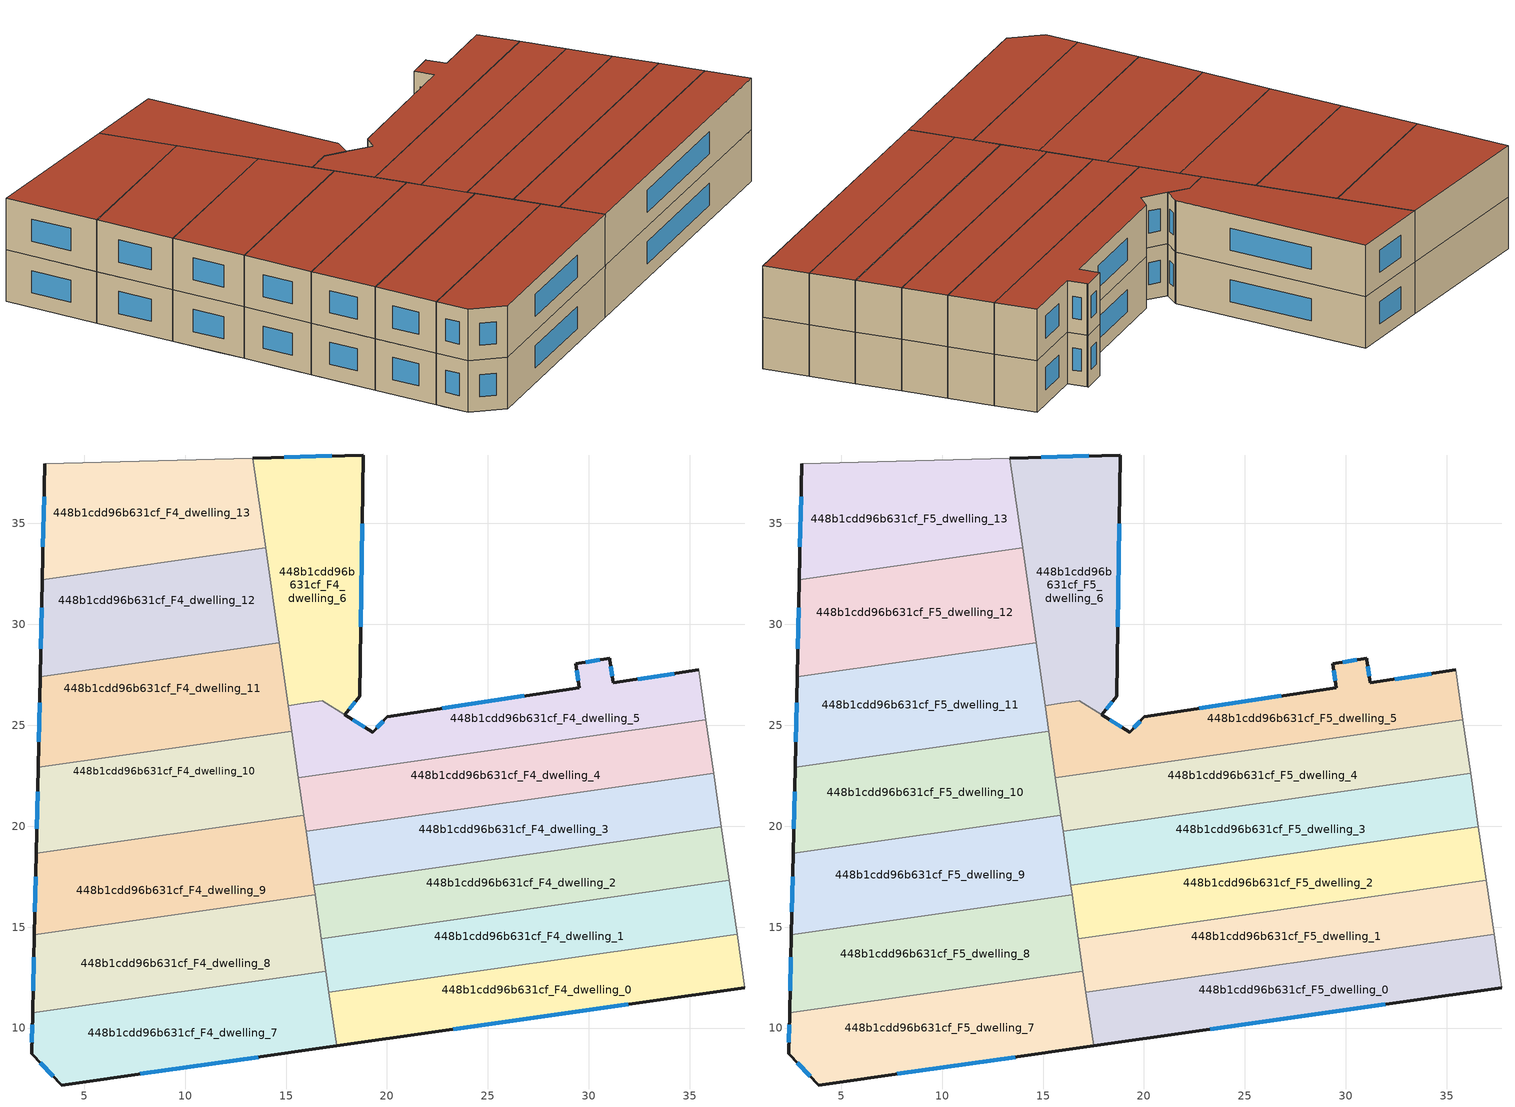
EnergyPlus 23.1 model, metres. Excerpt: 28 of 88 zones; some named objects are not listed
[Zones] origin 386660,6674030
448b1cdd96b631cf_F4_dwelling_0
 floor to 448b1cdd96b631cf_F3_dwelling_0 (EU_floor_Construction): 37.34,14.66 37.72,12.01 17.51,9.12 17.13,11.78 z12
 wall outside (EU_wall_Construction): 17.51,9.12 37.72,12.01 z12:15
 wall to 448b1cdd96b631cf_F4_dwelling_1 (EU_wall_Construction): 37.34,14.66 17.13,11.78 z12:15
 wall adiabatic (EU_wall_Construction): 37.72,12.01 37.34,14.66 z12:15
 wall to 448b1cdd96b631cf_F4_dwelling_7 (EU_wall_Construction): 17.13,11.78 17.51,9.12 z12:15
 window (EU_Window_Construction): 23.28,9.95 31.95,11.18 z12.86:14.14
448b1cdd96b631cf_F4_dwelling_1
 floor to 448b1cdd96b631cf_F3_dwelling_1 (EU_floor_Construction): 36.95,17.31 37.34,14.66 17.13,11.78 16.75,14.43 z12
 wall to 448b1cdd96b631cf_F4_dwelling_2 (EU_wall_Construction): 36.95,17.31 16.75,14.43 z12:15
 wall adiabatic (EU_wall_Construction): 37.34,14.66 36.95,17.31 z12:15
 wall to 448b1cdd96b631cf_F4_dwelling_8 (EU_wall_Construction): 16.75,14.43 16.98,12.83 z12:15
 wall to 448b1cdd96b631cf_F4_dwelling_7 (EU_wall_Construction): 16.98,12.83 17.13,11.78 z12:15
448b1cdd96b631cf_F4_dwelling_10
 floor to 448b1cdd96b631cf_F3_dwelling_11 (EU_floor_Construction): 15.28,24.7 15.58,22.6 2.67,20.75 2.72,22.91 z12
 floor to 448b1cdd96b631cf_F3_dwelling_10 (EU_floor_Construction): 15.58,22.6 15.88,20.55 2.62,18.66 2.67,20.75 z12
 wall outside (EU_wall_Construction): 2.72,22.91 2.62,18.66 z12:15
 wall to 448b1cdd96b631cf_F4_dwelling_9 (EU_wall_Construction): 2.62,18.66 15.88,20.55 z12:15
 wall to 448b1cdd96b631cf_F4_dwelling_11 (EU_wall_Construction): 15.28,24.7 2.72,22.91 z12:15
 wall to 448b1cdd96b631cf_F4_dwelling_5 (EU_wall_Construction): 15.61,22.4 15.28,24.7 z12:15
 wall to 448b1cdd96b631cf_F4_dwelling_4 (EU_wall_Construction): 15.88,20.55 15.61,22.4 z12:15
 window (EU_Window_Construction): 2.69,21.69 2.65,19.87 z12.86:14.14
448b1cdd96b631cf_F4_dwelling_11
 floor to 448b1cdd96b631cf_F3_dwelling_11 (EU_floor_Construction): 15.05,26.32 15.28,24.7 2.72,22.91 2.75,24.56 z12
 floor to 448b1cdd96b631cf_F3_dwelling_12 (EU_floor_Construction): 14.66,29.1 15.05,26.32 2.75,24.56 2.82,27.41 z12
 wall outside (EU_wall_Construction): 2.82,27.41 2.72,22.91 z12:15
 wall to 448b1cdd96b631cf_F4_dwelling_12 (EU_wall_Construction): 14.66,29.1 2.82,27.41 z12:15
 wall to 448b1cdd96b631cf_F4_dwelling_6 (EU_wall_Construction): 15.1,25.98 14.66,29.1 z12:15
 wall to 448b1cdd96b631cf_F4_dwelling_5 (EU_wall_Construction): 15.28,24.7 15.1,25.98 z12:15
 window (EU_Window_Construction): 2.79,26.12 2.75,24.19 z12.86:14.14
448b1cdd96b631cf_F4_dwelling_12
 floor to 448b1cdd96b631cf_F3_dwelling_12 (EU_floor_Construction): 14.49,30.24 14.66,29.1 2.82,27.41 2.84,28.58 z12
 floor to 448b1cdd96b631cf_F3_dwelling_13 (EU_floor_Construction): 13.99,33.78 14.49,30.24 2.84,28.58 2.92,32.2 z12
 wall outside (EU_wall_Construction): 2.92,32.2 2.82,27.41 z12:15
 wall to 448b1cdd96b631cf_F4_dwelling_13 (EU_wall_Construction): 13.99,33.78 2.92,32.2 z12:15
 wall to 448b1cdd96b631cf_F4_dwelling_6 (EU_wall_Construction): 14.66,29.1 13.99,33.78 z12:15
 window (EU_Window_Construction): 2.89,30.83 2.85,28.78 z12.86:14.14
448b1cdd96b631cf_F4_dwelling_13
 floor to 448b1cdd96b631cf_F3_dwelling_14 (EU_floor_Construction): 13.35,38.23 13.9,34.39 2.94,32.82 3.05,37.95 z12
 floor to 448b1cdd96b631cf_F3_dwelling_13 (EU_floor_Construction): 13.9,34.39 13.99,33.78 2.92,32.2 2.94,32.82 z12
 wall outside (EU_wall_Construction): 3.05,37.95 2.92,32.2 z12:15
 wall adiabatic (EU_wall_Construction): 13.35,38.23 3.05,37.95 z12:15
 wall to 448b1cdd96b631cf_F4_dwelling_6 (EU_wall_Construction): 13.99,33.78 13.35,38.23 z12:15
 window (EU_Window_Construction): 3.02,36.31 2.96,33.84 z12.86:14.14
448b1cdd96b631cf_F4_dwelling_2
 floor to 448b1cdd96b631cf_F3_dwelling_2 (EU_floor_Construction): 36.57,19.97 36.95,17.31 16.75,14.43 16.37,17.08 z12
 wall to 448b1cdd96b631cf_F4_dwelling_3 (EU_wall_Construction): 36.57,19.97 16.37,17.08 z12:15
 wall adiabatic (EU_wall_Construction): 36.95,17.31 36.57,19.97 z12:15
 wall to 448b1cdd96b631cf_F4_dwelling_9 (EU_wall_Construction): 16.37,17.08 16.44,16.6 z12:15
 wall to 448b1cdd96b631cf_F4_dwelling_8 (EU_wall_Construction): 16.44,16.6 16.75,14.43 z12:15
448b1cdd96b631cf_F4_dwelling_3
 floor to 448b1cdd96b631cf_F3_dwelling_3 (EU_floor_Construction): 36.18,22.62 36.57,19.97 16.37,17.08 15.99,19.74 z12
 wall to 448b1cdd96b631cf_F4_dwelling_4 (EU_wall_Construction): 36.18,22.62 15.99,19.74 z12:15
 wall adiabatic (EU_wall_Construction): 36.57,19.97 36.18,22.62 z12:15
 wall to 448b1cdd96b631cf_F4_dwelling_9 (EU_wall_Construction): 15.99,19.74 16.37,17.08 z12:15
448b1cdd96b631cf_F4_dwelling_4
 floor to 448b1cdd96b631cf_F3_dwelling_4 (EU_floor_Construction): 35.8,25.28 36.18,22.62 15.99,19.74 15.61,22.4 z12
 wall to 448b1cdd96b631cf_F4_dwelling_5 (EU_wall_Construction): 35.8,25.28 15.61,22.4 z12:15
 wall adiabatic (EU_wall_Construction): 36.18,22.62 35.8,25.28 z12:15
 wall to 448b1cdd96b631cf_F4_dwelling_9 (EU_wall_Construction): 15.88,20.55 15.99,19.74 z12:15
448b1cdd96b631cf_F4_dwelling_5
 floor to 448b1cdd96b631cf_F3_dwelling_5 (EU_floor_Construction): 35.44,27.75 35.8,25.28 15.61,22.4 15.1,25.98 15.85,26.08 15.89,26.09 16.79,26.22 19.28,24.66 20.02,25.42 29.51,26.87 29.36,28.06 31.02,28.31 31.03,28.25 31.2,27.11 z12
 wall outside (EU_wall_Construction): 35.44,27.75 31.2,27.11 31.03,28.25 31.02,28.31 29.36,28.06 29.51,26.87 20.02,25.42 19.28,24.66 17.91,25.52 z12:15
 wall to 448b1cdd96b631cf_F4_dwelling_6 (EU_wall_Construction): 15.84,26.08 15.1,25.98 / 17.91,25.52 16.79,26.22 15.89,26.09 15.85,26.08 z12:15
 wall adiabatic (EU_wall_Construction): 35.8,25.28 35.44,27.75 z12:15
 window (EU_Window_Construction): 19.81,25.21 19.49,24.88 / 26.8,26.46 22.73,25.84 / 29.4,27.72 29.47,27.21 / 30.55,28.24 29.83,28.13 / 31.15,27.43 31.08,27.92 / 34.23,27.56 32.41,27.29 / 18.89,24.9 18.3,25.27 z12.86:14.14
448b1cdd96b631cf_F4_dwelling_6
 floor to 448b1cdd96b631cf_F3_dwelling_6 (EU_floor_Construction): 18.81,38.38 18.65,26.48 18.64,26.44 17.91,25.52 16.79,26.22 15.89,26.09 15.85,26.08 15.1,25.98 13.35,38.23 z12
 wall outside (EU_wall_Construction): 17.91,25.52 18.64,26.44 18.65,26.48 18.81,38.38 13.35,38.23 z12:15
 window (EU_Window_Construction): 17.25,38.34 14.91,38.28 / 18.69,29.88 18.77,34.98 / 18.12,25.78 18.43,26.17 z12.86:14.14
448b1cdd96b631cf_F4_dwelling_7
 floor to 448b1cdd96b631cf_F3_dwelling_7 (EU_floor_Construction): 17.04,12.37 17.51,9.12 3.9,7.18 2.4,8.73 2.44,10.28 z12
 floor to 448b1cdd96b631cf_F3_dwelling_8 (EU_floor_Construction): 16.98,12.83 17.04,12.37 2.44,10.28 2.45,10.75 z12
 wall outside (EU_wall_Construction): 2.45,10.75 2.4,8.73 3.9,7.18 17.51,9.12 z12:15
 wall to 448b1cdd96b631cf_F4_dwelling_8 (EU_wall_Construction): 16.98,12.83 2.45,10.75 z12:15
 window (EU_Window_Construction): 7.79,7.74 13.62,8.57 / 2.83,8.29 3.47,7.62 / 2.43,10.18 2.41,9.31 z12.86:14.14
448b1cdd96b631cf_F4_dwelling_8
 floor to 448b1cdd96b631cf_F3_dwelling_8 (EU_floor_Construction): 16.58,15.64 16.98,12.83 2.45,10.75 2.51,13.63 z12
 floor to 448b1cdd96b631cf_F3_dwelling_9 (EU_floor_Construction): 16.44,16.6 16.58,15.64 2.51,13.63 2.53,14.61 z12
 wall outside (EU_wall_Construction): 2.53,14.61 2.45,10.75 z12:15
 wall to 448b1cdd96b631cf_F4_dwelling_9 (EU_wall_Construction): 16.44,16.6 2.53,14.61 z12:15
 window (EU_Window_Construction): 2.51,13.51 2.47,11.86 z12.86:14.14
448b1cdd96b631cf_F4_dwelling_9
 floor to 448b1cdd96b631cf_F3_dwelling_9 (EU_floor_Construction): 16.09,19.04 16.44,16.6 2.53,14.61 2.59,17.12 z12
 floor to 448b1cdd96b631cf_F3_dwelling_10 (EU_floor_Construction): 15.88,20.55 16.09,19.04 2.59,17.12 2.62,18.66 z12
 wall outside (EU_wall_Construction): 2.62,18.66 2.53,14.61 z12:15
 window (EU_Window_Construction): 2.6,17.5 2.56,15.77 z12.86:14.14
448b1cdd96b631cf_F5_dwelling_0
 floor to 448b1cdd96b631cf_F4_dwelling_0 (EU_floor_Construction): 37.34,14.66 37.72,12.01 17.51,9.12 17.13,11.78 z15
 wall outside (EU_wall_Construction): 17.51,9.12 37.72,12.01 z15:18
 wall to 448b1cdd96b631cf_F5_dwelling_1 (EU_wall_Construction): 37.34,14.66 17.13,11.78 z15:18
 wall adiabatic (EU_wall_Construction): 37.72,12.01 37.34,14.66 z15:18
 wall to 448b1cdd96b631cf_F5_dwelling_7 (EU_wall_Construction): 17.13,11.78 17.51,9.12 z15:18
 window (EU_Window_Construction): 23.28,9.95 31.95,11.18 z15.86:17.14
 roof outside (EU_roof_Construction): 37.72,12.01 37.34,14.66 17.13,11.78 17.51,9.12 z18
448b1cdd96b631cf_F5_dwelling_1
 floor to 448b1cdd96b631cf_F4_dwelling_1 (EU_floor_Construction): 36.95,17.31 37.34,14.66 17.13,11.78 16.75,14.43 z15
 wall to 448b1cdd96b631cf_F5_dwelling_2 (EU_wall_Construction): 36.95,17.31 16.75,14.43 z15:18
 wall adiabatic (EU_wall_Construction): 37.34,14.66 36.95,17.31 z15:18
 wall to 448b1cdd96b631cf_F5_dwelling_8 (EU_wall_Construction): 16.75,14.43 16.98,12.83 z15:18
 wall to 448b1cdd96b631cf_F5_dwelling_7 (EU_wall_Construction): 16.98,12.83 17.13,11.78 z15:18
 roof outside (EU_roof_Construction): 37.34,14.66 36.95,17.31 16.75,14.43 17.13,11.78 z18
448b1cdd96b631cf_F5_dwelling_10
 floor to 448b1cdd96b631cf_F4_dwelling_10 (EU_floor_Construction): 15.28,24.7 15.88,20.55 2.62,18.66 2.72,22.91 z15
 wall outside (EU_wall_Construction): 2.72,22.91 2.62,18.66 z15:18
 wall to 448b1cdd96b631cf_F5_dwelling_9 (EU_wall_Construction): 2.62,18.66 15.88,20.55 z15:18
 wall to 448b1cdd96b631cf_F5_dwelling_11 (EU_wall_Construction): 15.28,24.7 2.72,22.91 z15:18
 wall to 448b1cdd96b631cf_F5_dwelling_5 (EU_wall_Construction): 15.61,22.4 15.28,24.7 z15:18
 wall to 448b1cdd96b631cf_F5_dwelling_4 (EU_wall_Construction): 15.88,20.55 15.61,22.4 z15:18
 window (EU_Window_Construction): 2.69,21.69 2.65,19.87 z15.86:17.14
 roof outside (EU_roof_Construction): 15.88,20.55 15.28,24.7 2.72,22.91 2.62,18.66 z18
448b1cdd96b631cf_F5_dwelling_11
 floor to 448b1cdd96b631cf_F4_dwelling_11 (EU_floor_Construction): 14.66,29.1 15.28,24.7 2.72,22.91 2.82,27.41 z15
 wall outside (EU_wall_Construction): 2.82,27.41 2.72,22.91 z15:18
 wall to 448b1cdd96b631cf_F5_dwelling_12 (EU_wall_Construction): 14.66,29.1 2.82,27.41 z15:18
 wall to 448b1cdd96b631cf_F5_dwelling_6 (EU_wall_Construction): 15.1,25.98 14.66,29.1 z15:18
 wall to 448b1cdd96b631cf_F5_dwelling_5 (EU_wall_Construction): 15.28,24.7 15.1,25.98 z15:18
 window (EU_Window_Construction): 2.79,26.12 2.75,24.19 z15.86:17.14
 roof outside (EU_roof_Construction): 15.28,24.7 14.66,29.1 2.82,27.41 2.72,22.91 z18
448b1cdd96b631cf_F5_dwelling_12
 floor to 448b1cdd96b631cf_F4_dwelling_12 (EU_floor_Construction): 13.99,33.78 14.66,29.1 2.82,27.41 2.92,32.2 z15
 wall outside (EU_wall_Construction): 2.92,32.2 2.82,27.41 z15:18
 wall to 448b1cdd96b631cf_F5_dwelling_13 (EU_wall_Construction): 13.99,33.78 2.92,32.2 z15:18
 wall to 448b1cdd96b631cf_F5_dwelling_6 (EU_wall_Construction): 14.66,29.1 13.99,33.78 z15:18
 window (EU_Window_Construction): 2.89,30.83 2.85,28.78 z15.86:17.14
 roof outside (EU_roof_Construction): 14.66,29.1 13.99,33.78 2.92,32.2 2.82,27.41 z18
448b1cdd96b631cf_F5_dwelling_13
 floor to 448b1cdd96b631cf_F4_dwelling_13 (EU_floor_Construction): 13.35,38.23 13.99,33.78 2.92,32.2 3.05,37.95 z15
 wall outside (EU_wall_Construction): 3.05,37.95 2.92,32.2 z15:18
 wall adiabatic (EU_wall_Construction): 13.35,38.23 3.05,37.95 z15:18
 wall to 448b1cdd96b631cf_F5_dwelling_6 (EU_wall_Construction): 13.99,33.78 13.35,38.23 z15:18
 window (EU_Window_Construction): 3.02,36.31 2.96,33.84 z15.86:17.14
 roof outside (EU_roof_Construction): 13.99,33.78 13.35,38.23 3.05,37.95 2.92,32.2 z18
448b1cdd96b631cf_F5_dwelling_2
 floor to 448b1cdd96b631cf_F4_dwelling_2 (EU_floor_Construction): 36.57,19.97 36.95,17.31 16.75,14.43 16.37,17.08 z15
 wall to 448b1cdd96b631cf_F5_dwelling_3 (EU_wall_Construction): 36.57,19.97 16.37,17.08 z15:18
 wall adiabatic (EU_wall_Construction): 36.95,17.31 36.57,19.97 z15:18
 wall to 448b1cdd96b631cf_F5_dwelling_9 (EU_wall_Construction): 16.37,17.08 16.44,16.6 z15:18
 wall to 448b1cdd96b631cf_F5_dwelling_8 (EU_wall_Construction): 16.44,16.6 16.75,14.43 z15:18
 roof outside (EU_roof_Construction): 36.95,17.31 36.57,19.97 16.37,17.08 16.75,14.43 z18
448b1cdd96b631cf_F5_dwelling_3
 floor to 448b1cdd96b631cf_F4_dwelling_3 (EU_floor_Construction): 36.18,22.62 36.57,19.97 16.37,17.08 15.99,19.74 z15
 wall to 448b1cdd96b631cf_F5_dwelling_4 (EU_wall_Construction): 36.18,22.62 15.99,19.74 z15:18
 wall adiabatic (EU_wall_Construction): 36.57,19.97 36.18,22.62 z15:18
 wall to 448b1cdd96b631cf_F5_dwelling_9 (EU_wall_Construction): 15.99,19.74 16.37,17.08 z15:18
 roof outside (EU_roof_Construction): 36.57,19.97 36.18,22.62 15.99,19.74 16.37,17.08 z18
448b1cdd96b631cf_F5_dwelling_4
 floor to 448b1cdd96b631cf_F4_dwelling_4 (EU_floor_Construction): 35.8,25.28 36.18,22.62 15.99,19.74 15.61,22.4 z15
 wall to 448b1cdd96b631cf_F5_dwelling_5 (EU_wall_Construction): 35.8,25.28 15.61,22.4 z15:18
 wall adiabatic (EU_wall_Construction): 36.18,22.62 35.8,25.28 z15:18
 wall to 448b1cdd96b631cf_F5_dwelling_9 (EU_wall_Construction): 15.88,20.55 15.99,19.74 z15:18
 roof outside (EU_roof_Construction): 36.18,22.62 35.8,25.28 15.61,22.4 15.99,19.74 z18
448b1cdd96b631cf_F5_dwelling_5
 floor to 448b1cdd96b631cf_F4_dwelling_5 (EU_floor_Construction): 35.44,27.75 35.8,25.28 15.61,22.4 15.1,25.98 15.85,26.08 15.89,26.09 16.79,26.22 19.28,24.66 20.02,25.42 29.51,26.87 29.36,28.06 31.02,28.31 31.03,28.25 31.2,27.11 z15
 wall outside (EU_wall_Construction): 35.44,27.75 31.2,27.11 31.03,28.25 31.02,28.31 29.36,28.06 29.51,26.87 20.02,25.42 19.28,24.66 17.91,25.52 z15:18
 wall to 448b1cdd96b631cf_F5_dwelling_6 (EU_wall_Construction): 15.84,26.08 15.1,25.98 / 17.91,25.52 16.79,26.22 15.89,26.09 15.85,26.08 z15:18
 wall adiabatic (EU_wall_Construction): 35.8,25.28 35.44,27.75 z15:18
 window (EU_Window_Construction): 19.81,25.21 19.49,24.88 / 26.8,26.46 22.73,25.84 / 29.4,27.72 29.47,27.21 / 30.55,28.24 29.83,28.13 / 31.15,27.43 31.08,27.92 / 34.23,27.56 32.41,27.29 / 18.89,24.9 18.3,25.27 z15.86:17.14
 roof outside (EU_roof_Construction): 35.8,25.28 35.44,27.75 31.2,27.11 31.03,28.25 31.02,28.31 29.36,28.06 29.51,26.87 20.02,25.42 19.28,24.66 16.79,26.22 15.89,26.09 15.85,26.08 15.1,25.98 15.61,22.4 z18
448b1cdd96b631cf_F5_dwelling_6
 floor to 448b1cdd96b631cf_F4_dwelling_6 (EU_floor_Construction): 18.81,38.38 18.65,26.48 18.64,26.44 17.91,25.52 16.79,26.22 15.89,26.09 15.85,26.08 15.1,25.98 13.35,38.23 z15
 wall outside (EU_wall_Construction): 17.91,25.52 18.64,26.44 18.65,26.48 18.81,38.38 13.35,38.23 z15:18
 window (EU_Window_Construction): 17.25,38.34 14.91,38.28 / 18.69,29.88 18.77,34.98 / 18.12,25.78 18.43,26.17 z15.86:17.14
 roof outside (EU_roof_Construction): 17.91,25.52 18.64,26.44 18.65,26.48 18.81,38.38 13.35,38.23 15.1,25.98 15.85,26.08 15.89,26.09 16.79,26.22 z18
448b1cdd96b631cf_F5_dwelling_7
 floor to 448b1cdd96b631cf_F4_dwelling_7 (EU_floor_Construction): 16.98,12.83 17.51,9.12 3.9,7.18 2.4,8.73 2.45,10.75 z15
 wall outside (EU_wall_Construction): 2.45,10.75 2.4,8.73 3.9,7.18 17.51,9.12 z15:18
 wall to 448b1cdd96b631cf_F5_dwelling_8 (EU_wall_Construction): 16.98,12.83 2.45,10.75 z15:18
 window (EU_Window_Construction): 7.79,7.74 13.62,8.57 / 2.83,8.29 3.47,7.62 / 2.43,10.18 2.41,9.31 z15.86:17.14
 roof outside (EU_roof_Construction): 17.51,9.12 16.98,12.83 2.45,10.75 2.4,8.73 3.9,7.18 z18
448b1cdd96b631cf_F5_dwelling_8
 floor to 448b1cdd96b631cf_F4_dwelling_8 (EU_floor_Construction): 16.44,16.6 16.98,12.83 2.45,10.75 2.53,14.61 z15
 wall outside (EU_wall_Construction): 2.53,14.61 2.45,10.75 z15:18
 wall to 448b1cdd96b631cf_F5_dwelling_9 (EU_wall_Construction): 16.44,16.6 2.53,14.61 z15:18
 window (EU_Window_Construction): 2.51,13.51 2.47,11.86 z15.86:17.14
 roof outside (EU_roof_Construction): 16.98,12.83 16.44,16.6 2.53,14.61 2.45,10.75 z18
448b1cdd96b631cf_F5_dwelling_9
 floor to 448b1cdd96b631cf_F4_dwelling_9 (EU_floor_Construction): 15.88,20.55 16.44,16.6 2.53,14.61 2.62,18.66 z15
 wall outside (EU_wall_Construction): 2.62,18.66 2.53,14.61 z15:18
 window (EU_Window_Construction): 2.6,17.5 2.56,15.77 z15.86:17.14
 roof outside (EU_roof_Construction): 16.44,16.6 15.88,20.55 2.62,18.66 2.53,14.61 z18
[Building]
EU S2 Campaign: North Axis=0; Terrain=City; Solar Distribution=FullExterior
[Site:Location]
Helsinki-Vantaa.AP: Latitude=60.317; Longitude=24.963; Time Zone=2; Elevation=54.6
[SizingPeriod:WeatherFileDays]
AnnualSizingPeriod: Begin Month=1; Begin Day of Month=1; End Month=12; End Day of Month=31; Day of Week for Start Day=Monday; Use Weather File Daylight Saving Period=No; Use Weather File Rain and Snow Indicators=No
[MATERIAL]
EU_InternalMass_Material: Roughness=MediumRough; Thickness=0.1; Conductivity=1; Density=1800; Specific Heat=900; Thermal Absorptance=0.9; Solar Absorptance=0.7; Visible Absorptance=0.7
[MATERIAL:NOMASS] Roughness=MediumRough; Thermal Absorptance=0.9; Solar Absorptance=0.7; Visible Absorptance=0.7
Name | Thermal Resistance
EU_wall_NoMass | 1.10183
EU_roof_NoMass; EU_floor_NoMass | 1.70606
[WINDOWMATERIAL:SIMPLEGLAZINGSYSTEM]
EU_Window_SimpleGlazing: UFactor=3.11035; Solar Heat Gain Coefficient=0.8; Visible Transmittance=0.8
[CONSTRUCTION]
EU_wall_Construction: EU_wall_NoMass
EU_roof_Construction: EU_roof_NoMass
EU_floor_Construction: EU_floor_NoMass
EU_Window_Construction: EU_Window_SimpleGlazing
EU_InternalMass_Construction: EU_InternalMass_Material
[ZONE] Type=1; Multiplier=1; Ceiling Height=autocalculate; Floor Area=autocalculate; Part of Total Floor Area=Yes
Name | Volume
448b1cdd96b631cf_F4_dwelling_0; 448b1cdd96b631cf_F5_dwelling_0 | 164.157
448b1cdd96b631cf_F4_dwelling_1; 448b1cdd96b631cf_F5_dwelling_1 | 164.16
448b1cdd96b631cf_F4_dwelling_10; 448b1cdd96b631cf_F5_dwelling_10 | 164.178
448b1cdd96b631cf_F4_dwelling_11; 448b1cdd96b631cf_F5_dwelling_11 | 164.154
448b1cdd96b631cf_F4_dwelling_12; 448b1cdd96b631cf_F5_dwelling_12 | 164.173
448b1cdd96b631cf_F4_dwelling_13; 448b1cdd96b631cf_F5_dwelling_13 | 164.15
448b1cdd96b631cf_F4_dwelling_2; 448b1cdd96b631cf_F5_dwelling_2 | 164.205
448b1cdd96b631cf_F4_dwelling_3; 448b1cdd96b631cf_F5_dwelling_3 | 164.146
448b1cdd96b631cf_F4_dwelling_4; 448b1cdd96b631cf_F5_dwelling_4 | 164.127
448b1cdd96b631cf_F4_dwelling_5; 448b1cdd96b631cf_F5_dwelling_5 | 162.011
448b1cdd96b631cf_F4_dwelling_6; 448b1cdd96b631cf_F5_dwelling_6 | 166.365
448b1cdd96b631cf_F4_dwelling_7; 448b1cdd96b631cf_F5_dwelling_7 | 164.162
448b1cdd96b631cf_F4_dwelling_8; 448b1cdd96b631cf_F5_dwelling_8 | 164.175
448b1cdd96b631cf_F4_dwelling_9; 448b1cdd96b631cf_F5_dwelling_9 | 164.158
[INTERNALMASS] Construction=EU_InternalMass_Construction
Name | Zone or ZoneList | Surface Area
448b1cdd96b631cf_F4_dwelling_0_EU_InternalMass | 448b1cdd96b631cf_F4_dwelling_0 | 54.7191
448b1cdd96b631cf_F4_dwelling_1_EU_InternalMass | 448b1cdd96b631cf_F4_dwelling_1 | 54.7203
448b1cdd96b631cf_F4_dwelling_2_EU_InternalMass | 448b1cdd96b631cf_F4_dwelling_2 | 54.7347
448b1cdd96b631cf_F4_dwelling_3_EU_InternalMass | 448b1cdd96b631cf_F4_dwelling_3 | 54.7156
448b1cdd96b631cf_F4_dwelling_4_EU_InternalMass | 448b1cdd96b631cf_F4_dwelling_4 | 54.7092
448b1cdd96b631cf_F4_dwelling_5_EU_InternalMass | 448b1cdd96b631cf_F4_dwelling_5 | 54.0035
448b1cdd96b631cf_F4_dwelling_6_EU_InternalMass | 448b1cdd96b631cf_F4_dwelling_6 | 55.4552
448b1cdd96b631cf_F4_dwelling_7_EU_InternalMass | 448b1cdd96b631cf_F4_dwelling_7 | 54.7206
448b1cdd96b631cf_F4_dwelling_8_EU_InternalMass | 448b1cdd96b631cf_F4_dwelling_8 | 54.7265
448b1cdd96b631cf_F4_dwelling_9_EU_InternalMass | 448b1cdd96b631cf_F4_dwelling_9 | 54.7191
448b1cdd96b631cf_F4_dwelling_10_EU_InternalMass | 448b1cdd96b631cf_F4_dwelling_10 | 54.7257
448b1cdd96b631cf_F4_dwelling_11_EU_InternalMass | 448b1cdd96b631cf_F4_dwelling_11 | 54.7184
448b1cdd96b631cf_F4_dwelling_12_EU_InternalMass | 448b1cdd96b631cf_F4_dwelling_12 | 54.7243
448b1cdd96b631cf_F4_dwelling_13_EU_InternalMass | 448b1cdd96b631cf_F4_dwelling_13 | 54.717
448b1cdd96b631cf_F5_dwelling_0_EU_InternalMass | 448b1cdd96b631cf_F5_dwelling_0 | 54.7191
448b1cdd96b631cf_F5_dwelling_1_EU_InternalMass | 448b1cdd96b631cf_F5_dwelling_1 | 54.7203
448b1cdd96b631cf_F5_dwelling_2_EU_InternalMass | 448b1cdd96b631cf_F5_dwelling_2 | 54.7347
448b1cdd96b631cf_F5_dwelling_3_EU_InternalMass | 448b1cdd96b631cf_F5_dwelling_3 | 54.7156
448b1cdd96b631cf_F5_dwelling_4_EU_InternalMass | 448b1cdd96b631cf_F5_dwelling_4 | 54.7092
448b1cdd96b631cf_F5_dwelling_5_EU_InternalMass | 448b1cdd96b631cf_F5_dwelling_5 | 54.0035
448b1cdd96b631cf_F5_dwelling_6_EU_InternalMass | 448b1cdd96b631cf_F5_dwelling_6 | 55.4552
448b1cdd96b631cf_F5_dwelling_7_EU_InternalMass | 448b1cdd96b631cf_F5_dwelling_7 | 54.7206
448b1cdd96b631cf_F5_dwelling_8_EU_InternalMass | 448b1cdd96b631cf_F5_dwelling_8 | 54.7265
448b1cdd96b631cf_F5_dwelling_9_EU_InternalMass | 448b1cdd96b631cf_F5_dwelling_9 | 54.7191
448b1cdd96b631cf_F5_dwelling_10_EU_InternalMass | 448b1cdd96b631cf_F5_dwelling_10 | 54.7257
448b1cdd96b631cf_F5_dwelling_11_EU_InternalMass | 448b1cdd96b631cf_F5_dwelling_11 | 54.7184
448b1cdd96b631cf_F5_dwelling_12_EU_InternalMass | 448b1cdd96b631cf_F5_dwelling_12 | 54.7243
448b1cdd96b631cf_F5_dwelling_13_EU_InternalMass | 448b1cdd96b631cf_F5_dwelling_13 | 54.717
[OTHEREQUIPMENT] Fuel Type=Electricity; Design Level Calculation Method=Watts/Area; Power per Zone Floor Area=1; Fraction Latent=0; Fraction Radiant=0; Fraction Lost=0; Carbon Dioxide Generation Rate=0; EndUse Subcategory=EU_Step8_InternalGains
Name | Zone or ZoneList or Space or SpaceList | Schedule
EU_Step8_InternalGain_448b1cdd96b631cf_F4_dwelling_0_f000 | 448b1cdd96b631cf_F4_dwelling_0 | EU_Step8_GainSchedule_448b1cdd96b631cf_F4_dwelling_0_f000
EU_Step8_InternalGain_448b1cdd96b631cf_F4_dwelling_1_f000 | 448b1cdd96b631cf_F4_dwelling_1 | EU_Step8_GainSchedule_448b1cdd96b631cf_F4_dwelling_1_f000
EU_Step8_InternalGain_448b1cdd96b631cf_F4_dwelling_2_f000 | 448b1cdd96b631cf_F4_dwelling_2 | EU_Step8_GainSchedule_448b1cdd96b631cf_F4_dwelling_2_f000
EU_Step8_InternalGain_448b1cdd96b631cf_F4_dwelling_3_f000 | 448b1cdd96b631cf_F4_dwelling_3 | EU_Step8_GainSchedule_448b1cdd96b631cf_F4_dwelling_3_f000
EU_Step8_InternalGain_448b1cdd96b631cf_F4_dwelling_4_f000 | 448b1cdd96b631cf_F4_dwelling_4 | EU_Step8_GainSchedule_448b1cdd96b631cf_F4_dwelling_4_f000
EU_Step8_InternalGain_448b1cdd96b631cf_F4_dwelling_5_f000 | 448b1cdd96b631cf_F4_dwelling_5 | EU_Step8_GainSchedule_448b1cdd96b631cf_F4_dwelling_5_f000
EU_Step8_InternalGain_448b1cdd96b631cf_F4_dwelling_6_f000 | 448b1cdd96b631cf_F4_dwelling_6 | EU_Step8_GainSchedule_448b1cdd96b631cf_F4_dwelling_6_f000
EU_Step8_InternalGain_448b1cdd96b631cf_F4_dwelling_7_f000 | 448b1cdd96b631cf_F4_dwelling_7 | EU_Step8_GainSchedule_448b1cdd96b631cf_F4_dwelling_7_f000
EU_Step8_InternalGain_448b1cdd96b631cf_F4_dwelling_8_f000 | 448b1cdd96b631cf_F4_dwelling_8 | EU_Step8_GainSchedule_448b1cdd96b631cf_F4_dwelling_8_f000
EU_Step8_InternalGain_448b1cdd96b631cf_F4_dwelling_9_f000 | 448b1cdd96b631cf_F4_dwelling_9 | EU_Step8_GainSchedule_448b1cdd96b631cf_F4_dwelling_9_f000
EU_Step8_InternalGain_448b1cdd96b631cf_F4_dwelling_10_f000 | 448b1cdd96b631cf_F4_dwelling_10 | EU_Step8_GainSchedule_448b1cdd96b631cf_F4_dwelling_10_f000
EU_Step8_InternalGain_448b1cdd96b631cf_F4_dwelling_11_f000 | 448b1cdd96b631cf_F4_dwelling_11 | EU_Step8_GainSchedule_448b1cdd96b631cf_F4_dwelling_11_f000
EU_Step8_InternalGain_448b1cdd96b631cf_F4_dwelling_12_f000 | 448b1cdd96b631cf_F4_dwelling_12 | EU_Step8_GainSchedule_448b1cdd96b631cf_F4_dwelling_12_f000
EU_Step8_InternalGain_448b1cdd96b631cf_F4_dwelling_13_f000 | 448b1cdd96b631cf_F4_dwelling_13 | EU_Step8_GainSchedule_448b1cdd96b631cf_F4_dwelling_13_f000
EU_Step8_InternalGain_448b1cdd96b631cf_F5_dwelling_0_f000 | 448b1cdd96b631cf_F5_dwelling_0 | EU_Step8_GainSchedule_448b1cdd96b631cf_F5_dwelling_0_f000
EU_Step8_InternalGain_448b1cdd96b631cf_F5_dwelling_1_f000 | 448b1cdd96b631cf_F5_dwelling_1 | EU_Step8_GainSchedule_448b1cdd96b631cf_F5_dwelling_1_f000
EU_Step8_InternalGain_448b1cdd96b631cf_F5_dwelling_2_f000 | 448b1cdd96b631cf_F5_dwelling_2 | EU_Step8_GainSchedule_448b1cdd96b631cf_F5_dwelling_2_f000
EU_Step8_InternalGain_448b1cdd96b631cf_F5_dwelling_3_f000 | 448b1cdd96b631cf_F5_dwelling_3 | EU_Step8_GainSchedule_448b1cdd96b631cf_F5_dwelling_3_f000
EU_Step8_InternalGain_448b1cdd96b631cf_F5_dwelling_4_f000 | 448b1cdd96b631cf_F5_dwelling_4 | EU_Step8_GainSchedule_448b1cdd96b631cf_F5_dwelling_4_f000
EU_Step8_InternalGain_448b1cdd96b631cf_F5_dwelling_5_f000 | 448b1cdd96b631cf_F5_dwelling_5 | EU_Step8_GainSchedule_448b1cdd96b631cf_F5_dwelling_5_f000
EU_Step8_InternalGain_448b1cdd96b631cf_F5_dwelling_6_f000 | 448b1cdd96b631cf_F5_dwelling_6 | EU_Step8_GainSchedule_448b1cdd96b631cf_F5_dwelling_6_f000
EU_Step8_InternalGain_448b1cdd96b631cf_F5_dwelling_7_f000 | 448b1cdd96b631cf_F5_dwelling_7 | EU_Step8_GainSchedule_448b1cdd96b631cf_F5_dwelling_7_f000
EU_Step8_InternalGain_448b1cdd96b631cf_F5_dwelling_8_f000 | 448b1cdd96b631cf_F5_dwelling_8 | EU_Step8_GainSchedule_448b1cdd96b631cf_F5_dwelling_8_f000
EU_Step8_InternalGain_448b1cdd96b631cf_F5_dwelling_9_f000 | 448b1cdd96b631cf_F5_dwelling_9 | EU_Step8_GainSchedule_448b1cdd96b631cf_F5_dwelling_9_f000
EU_Step8_InternalGain_448b1cdd96b631cf_F5_dwelling_10_f000 | 448b1cdd96b631cf_F5_dwelling_10 | EU_Step8_GainSchedule_448b1cdd96b631cf_F5_dwelling_10_f000
EU_Step8_InternalGain_448b1cdd96b631cf_F5_dwelling_11_f000 | 448b1cdd96b631cf_F5_dwelling_11 | EU_Step8_GainSchedule_448b1cdd96b631cf_F5_dwelling_11_f000
EU_Step8_InternalGain_448b1cdd96b631cf_F5_dwelling_12_f000 | 448b1cdd96b631cf_F5_dwelling_12 | EU_Step8_GainSchedule_448b1cdd96b631cf_F5_dwelling_12_f000
EU_Step8_InternalGain_448b1cdd96b631cf_F5_dwelling_13_f000 | 448b1cdd96b631cf_F5_dwelling_13 | EU_Step8_GainSchedule_448b1cdd96b631cf_F5_dwelling_13_f000
[ZONEVENTILATION:DESIGNFLOWRATE] Schedule=EU_AlwaysOn; Design Flow Rate Calculation Method=AirChanges/Hour; Air Changes per Hour=0.756316; Ventilation Type=Natural; Fan Pressure Rise=0; Fan Total Efficiency=1; Constant Term Coefficient=1; Temperature Term Coefficient=0; Velocity Term Coefficient=0; Velocity Squared Term Coefficient=0; Minimum Indoor Temperature=-100; Maximum Indoor Temperature=100; Delta Temperature=-100; Minimum Outdoor Temperature=-100; Maximum Outdoor Temperature=100; Maximum Wind Speed=40
Name | Zone or ZoneList or Space or SpaceList
EU_ConstantAir_448b1cdd96b631cf_F4_dwelling_0 | 448b1cdd96b631cf_F4_dwelling_0
EU_ConstantAir_448b1cdd96b631cf_F4_dwelling_1 | 448b1cdd96b631cf_F4_dwelling_1
EU_ConstantAir_448b1cdd96b631cf_F4_dwelling_2 | 448b1cdd96b631cf_F4_dwelling_2
EU_ConstantAir_448b1cdd96b631cf_F4_dwelling_3 | 448b1cdd96b631cf_F4_dwelling_3
EU_ConstantAir_448b1cdd96b631cf_F4_dwelling_4 | 448b1cdd96b631cf_F4_dwelling_4
EU_ConstantAir_448b1cdd96b631cf_F4_dwelling_5 | 448b1cdd96b631cf_F4_dwelling_5
EU_ConstantAir_448b1cdd96b631cf_F4_dwelling_6 | 448b1cdd96b631cf_F4_dwelling_6
EU_ConstantAir_448b1cdd96b631cf_F4_dwelling_7 | 448b1cdd96b631cf_F4_dwelling_7
EU_ConstantAir_448b1cdd96b631cf_F4_dwelling_8 | 448b1cdd96b631cf_F4_dwelling_8
EU_ConstantAir_448b1cdd96b631cf_F4_dwelling_9 | 448b1cdd96b631cf_F4_dwelling_9
EU_ConstantAir_448b1cdd96b631cf_F4_dwelling_10 | 448b1cdd96b631cf_F4_dwelling_10
EU_ConstantAir_448b1cdd96b631cf_F4_dwelling_11 | 448b1cdd96b631cf_F4_dwelling_11
EU_ConstantAir_448b1cdd96b631cf_F4_dwelling_12 | 448b1cdd96b631cf_F4_dwelling_12
EU_ConstantAir_448b1cdd96b631cf_F4_dwelling_13 | 448b1cdd96b631cf_F4_dwelling_13
EU_ConstantAir_448b1cdd96b631cf_F5_dwelling_0 | 448b1cdd96b631cf_F5_dwelling_0
EU_ConstantAir_448b1cdd96b631cf_F5_dwelling_1 | 448b1cdd96b631cf_F5_dwelling_1
EU_ConstantAir_448b1cdd96b631cf_F5_dwelling_2 | 448b1cdd96b631cf_F5_dwelling_2
EU_ConstantAir_448b1cdd96b631cf_F5_dwelling_3 | 448b1cdd96b631cf_F5_dwelling_3
EU_ConstantAir_448b1cdd96b631cf_F5_dwelling_4 | 448b1cdd96b631cf_F5_dwelling_4
EU_ConstantAir_448b1cdd96b631cf_F5_dwelling_5 | 448b1cdd96b631cf_F5_dwelling_5
EU_ConstantAir_448b1cdd96b631cf_F5_dwelling_6 | 448b1cdd96b631cf_F5_dwelling_6
EU_ConstantAir_448b1cdd96b631cf_F5_dwelling_7 | 448b1cdd96b631cf_F5_dwelling_7
EU_ConstantAir_448b1cdd96b631cf_F5_dwelling_8 | 448b1cdd96b631cf_F5_dwelling_8
EU_ConstantAir_448b1cdd96b631cf_F5_dwelling_9 | 448b1cdd96b631cf_F5_dwelling_9
EU_ConstantAir_448b1cdd96b631cf_F5_dwelling_10 | 448b1cdd96b631cf_F5_dwelling_10
EU_ConstantAir_448b1cdd96b631cf_F5_dwelling_11 | 448b1cdd96b631cf_F5_dwelling_11
EU_ConstantAir_448b1cdd96b631cf_F5_dwelling_12 | 448b1cdd96b631cf_F5_dwelling_12
EU_ConstantAir_448b1cdd96b631cf_F5_dwelling_13 | 448b1cdd96b631cf_F5_dwelling_13
[HVACTEMPLATE:ZONE:IDEALLOADSAIRSYSTEM] System Availability Schedule=EU_AlwaysOn; Maximum Heating Supply Air Temperature=50; Minimum Cooling Supply Air Temperature=13; Maximum Heating Supply Air Humidity Ratio=0.0156; Minimum Cooling Supply Air Humidity Ratio=0.0077; Heating Limit=NoLimit; Cooling Limit=NoLimit; Heating Availability Schedule=EU_AlwaysOn; Cooling Availability Schedule=EU_CoolingOff; Dehumidification Control Type=ConstantSensibleHeatRatio; Cooling Sensible Heat Ratio=0.7; Dehumidification Setpoint=60; Humidification Control Type=None; Humidification Setpoint=30; Outdoor Air Method=None; Outdoor Air Flow Rate per Person=0.00944; Outdoor Air Flow Rate per Zone Floor Area=0; Outdoor Air Flow Rate per Zone=0; Demand Controlled Ventilation Type=None; Outdoor Air Economizer Type=NoEconomizer; Heat Recovery Type=None; Sensible Heat Recovery Effectiveness=0.7; Latent Heat Recovery Effectiveness=0.65
Name | Template Thermostat
448b1cdd96b631cf_F4_dwelling_0 | EU_HeatOnly_448b1cdd96b631cf_F4_dwelling_0
448b1cdd96b631cf_F4_dwelling_1 | EU_HeatOnly_448b1cdd96b631cf_F4_dwelling_1
448b1cdd96b631cf_F4_dwelling_2 | EU_HeatOnly_448b1cdd96b631cf_F4_dwelling_2
448b1cdd96b631cf_F4_dwelling_3 | EU_HeatOnly_448b1cdd96b631cf_F4_dwelling_3
448b1cdd96b631cf_F4_dwelling_4 | EU_HeatOnly_448b1cdd96b631cf_F4_dwelling_4
448b1cdd96b631cf_F4_dwelling_5 | EU_HeatOnly_448b1cdd96b631cf_F4_dwelling_5
448b1cdd96b631cf_F4_dwelling_6 | EU_HeatOnly_448b1cdd96b631cf_F4_dwelling_6
448b1cdd96b631cf_F4_dwelling_7 | EU_HeatOnly_448b1cdd96b631cf_F4_dwelling_7
448b1cdd96b631cf_F4_dwelling_8 | EU_HeatOnly_448b1cdd96b631cf_F4_dwelling_8
448b1cdd96b631cf_F4_dwelling_9 | EU_HeatOnly_448b1cdd96b631cf_F4_dwelling_9
448b1cdd96b631cf_F4_dwelling_10 | EU_HeatOnly_448b1cdd96b631cf_F4_dwelling_10
448b1cdd96b631cf_F4_dwelling_11 | EU_HeatOnly_448b1cdd96b631cf_F4_dwelling_11
448b1cdd96b631cf_F4_dwelling_12 | EU_HeatOnly_448b1cdd96b631cf_F4_dwelling_12
448b1cdd96b631cf_F4_dwelling_13 | EU_HeatOnly_448b1cdd96b631cf_F4_dwelling_13
448b1cdd96b631cf_F5_dwelling_0 | EU_HeatOnly_448b1cdd96b631cf_F5_dwelling_0
448b1cdd96b631cf_F5_dwelling_1 | EU_HeatOnly_448b1cdd96b631cf_F5_dwelling_1
448b1cdd96b631cf_F5_dwelling_2 | EU_HeatOnly_448b1cdd96b631cf_F5_dwelling_2
448b1cdd96b631cf_F5_dwelling_3 | EU_HeatOnly_448b1cdd96b631cf_F5_dwelling_3
448b1cdd96b631cf_F5_dwelling_4 | EU_HeatOnly_448b1cdd96b631cf_F5_dwelling_4
448b1cdd96b631cf_F5_dwelling_5 | EU_HeatOnly_448b1cdd96b631cf_F5_dwelling_5
448b1cdd96b631cf_F5_dwelling_6 | EU_HeatOnly_448b1cdd96b631cf_F5_dwelling_6
448b1cdd96b631cf_F5_dwelling_7 | EU_HeatOnly_448b1cdd96b631cf_F5_dwelling_7
448b1cdd96b631cf_F5_dwelling_8 | EU_HeatOnly_448b1cdd96b631cf_F5_dwelling_8
448b1cdd96b631cf_F5_dwelling_9 | EU_HeatOnly_448b1cdd96b631cf_F5_dwelling_9
448b1cdd96b631cf_F5_dwelling_10 | EU_HeatOnly_448b1cdd96b631cf_F5_dwelling_10
448b1cdd96b631cf_F5_dwelling_11 | EU_HeatOnly_448b1cdd96b631cf_F5_dwelling_11
448b1cdd96b631cf_F5_dwelling_12 | EU_HeatOnly_448b1cdd96b631cf_F5_dwelling_12
448b1cdd96b631cf_F5_dwelling_13 | EU_HeatOnly_448b1cdd96b631cf_F5_dwelling_13
[SIZING:ZONE] Zone Cooling Design Supply Air Temperature Input Method=SupplyAirTemperature; Zone Cooling Design Supply Air Temperature=13; Zone Heating Design Supply Air Temperature Input Method=SupplyAirTemperature; Zone Heating Design Supply Air Temperature=50; Zone Cooling Design Supply Air Humidity Ratio=0.008; Zone Heating Design Supply Air Humidity Ratio=0.008; Cooling Design Air Flow Method=DesignDay; Cooling Design Air Flow Rate=0; Cooling Minimum Air Flow per Zone Floor Area=0.000762; Cooling Minimum Air Flow=0; Cooling Minimum Air Flow Fraction=0.2; Heating Design Air Flow Method=DesignDay; Heating Design Air Flow Rate=0; Heating Maximum Air Flow per Zone Floor Area=0.002032; Heating Maximum Air Flow=0.141576; Heating Maximum Air Flow Fraction=0.3; Account for Dedicated Outdoor Air System=No; Dedicated Outdoor Air System Control Strategy=NeutralSupplyAir; Dedicated Outdoor Air Low Setpoint Temperature for Design=autosize; Dedicated Outdoor Air High Setpoint Temperature for Design=autosize; Zone Load Sizing Method=Sensible Load Only No Latent Load; Zone Latent Cooling Design Supply Air Humidity Ratio Input Method=HumidityRatioDifference; Zone Cooling Design Supply Air Humidity Ratio Difference=0.005; Zone Latent Heating Design Supply Air Humidity Ratio Input Method=HumidityRatioDifference; Zone Humidification Design Supply Air Humidity Ratio Difference=0.005
448b1cdd96b631cf_F4_dwelling_0; 448b1cdd96b631cf_F4_dwelling_1; 448b1cdd96b631cf_F4_dwelling_2; 448b1cdd96b631cf_F4_dwelling_3; 448b1cdd96b631cf_F4_dwelling_4; 448b1cdd96b631cf_F4_dwelling_5; 448b1cdd96b631cf_F4_dwelling_6; 448b1cdd96b631cf_F4_dwelling_7; 448b1cdd96b631cf_F4_dwelling_8; 448b1cdd96b631cf_F4_dwelling_9; 448b1cdd96b631cf_F4_dwelling_10; 448b1cdd96b631cf_F4_dwelling_11; 448b1cdd96b631cf_F4_dwelling_12; 448b1cdd96b631cf_F4_dwelling_13; 448b1cdd96b631cf_F5_dwelling_0; 448b1cdd96b631cf_F5_dwelling_1; 448b1cdd96b631cf_F5_dwelling_2; 448b1cdd96b631cf_F5_dwelling_3; 448b1cdd96b631cf_F5_dwelling_4; 448b1cdd96b631cf_F5_dwelling_5; 448b1cdd96b631cf_F5_dwelling_6; 448b1cdd96b631cf_F5_dwelling_7; 448b1cdd96b631cf_F5_dwelling_8; 448b1cdd96b631cf_F5_dwelling_9; 448b1cdd96b631cf_F5_dwelling_10; 448b1cdd96b631cf_F5_dwelling_11; 448b1cdd96b631cf_F5_dwelling_12; 448b1cdd96b631cf_F5_dwelling_13
[SCHEDULE:CONSTANT]
Name | Hourly Value
EU_AlwaysOn | 1
EU_CoolingOff | 0
[SCHEDULE:FILE] Column Number=1; Rows to Skip at Top=0; Number of Hours of Data=8760; Column Separator=Comma; Interpolate to Timestep=No; Minutes per Item=60; Adjust Schedule for Daylight Savings=Yes
Name | File
EU_Step8_GainSchedule_448b1cdd96b631cf_F4_dwelling_0_f000 | ../../schedules/448b1cdd96b631cf/448b1cdd96b631cf_F4_dwelling_0_f000_gain.csv
EU_Step8_GainSchedule_448b1cdd96b631cf_F4_dwelling_1_f000 | ../../schedules/448b1cdd96b631cf/448b1cdd96b631cf_F4_dwelling_1_f000_gain.csv
EU_Step8_GainSchedule_448b1cdd96b631cf_F4_dwelling_2_f000 | ../../schedules/448b1cdd96b631cf/448b1cdd96b631cf_F4_dwelling_2_f000_gain.csv
EU_Step8_GainSchedule_448b1cdd96b631cf_F4_dwelling_3_f000 | ../../schedules/448b1cdd96b631cf/448b1cdd96b631cf_F4_dwelling_3_f000_gain.csv
EU_Step8_GainSchedule_448b1cdd96b631cf_F4_dwelling_4_f000 | ../../schedules/448b1cdd96b631cf/448b1cdd96b631cf_F4_dwelling_4_f000_gain.csv
EU_Step8_GainSchedule_448b1cdd96b631cf_F4_dwelling_5_f000 | ../../schedules/448b1cdd96b631cf/448b1cdd96b631cf_F4_dwelling_5_f000_gain.csv
EU_Step8_GainSchedule_448b1cdd96b631cf_F4_dwelling_6_f000 | ../../schedules/448b1cdd96b631cf/448b1cdd96b631cf_F4_dwelling_6_f000_gain.csv
EU_Step8_GainSchedule_448b1cdd96b631cf_F4_dwelling_7_f000 | ../../schedules/448b1cdd96b631cf/448b1cdd96b631cf_F4_dwelling_7_f000_gain.csv
EU_Step8_GainSchedule_448b1cdd96b631cf_F4_dwelling_8_f000 | ../../schedules/448b1cdd96b631cf/448b1cdd96b631cf_F4_dwelling_8_f000_gain.csv
EU_Step8_GainSchedule_448b1cdd96b631cf_F4_dwelling_9_f000 | ../../schedules/448b1cdd96b631cf/448b1cdd96b631cf_F4_dwelling_9_f000_gain.csv
EU_Step8_GainSchedule_448b1cdd96b631cf_F4_dwelling_10_f000 | ../../schedules/448b1cdd96b631cf/448b1cdd96b631cf_F4_dwelling_10_f000_gain.csv
EU_Step8_GainSchedule_448b1cdd96b631cf_F4_dwelling_11_f000 | ../../schedules/448b1cdd96b631cf/448b1cdd96b631cf_F4_dwelling_11_f000_gain.csv
EU_Step8_GainSchedule_448b1cdd96b631cf_F4_dwelling_12_f000 | ../../schedules/448b1cdd96b631cf/448b1cdd96b631cf_F4_dwelling_12_f000_gain.csv
EU_Step8_GainSchedule_448b1cdd96b631cf_F4_dwelling_13_f000 | ../../schedules/448b1cdd96b631cf/448b1cdd96b631cf_F4_dwelling_13_f000_gain.csv
EU_Step8_GainSchedule_448b1cdd96b631cf_F5_dwelling_0_f000 | ../../schedules/448b1cdd96b631cf/448b1cdd96b631cf_F5_dwelling_0_f000_gain.csv
EU_Step8_GainSchedule_448b1cdd96b631cf_F5_dwelling_1_f000 | ../../schedules/448b1cdd96b631cf/448b1cdd96b631cf_F5_dwelling_1_f000_gain.csv
EU_Step8_GainSchedule_448b1cdd96b631cf_F5_dwelling_2_f000 | ../../schedules/448b1cdd96b631cf/448b1cdd96b631cf_F5_dwelling_2_f000_gain.csv
EU_Step8_GainSchedule_448b1cdd96b631cf_F5_dwelling_3_f000 | ../../schedules/448b1cdd96b631cf/448b1cdd96b631cf_F5_dwelling_3_f000_gain.csv
EU_Step8_GainSchedule_448b1cdd96b631cf_F5_dwelling_4_f000 | ../../schedules/448b1cdd96b631cf/448b1cdd96b631cf_F5_dwelling_4_f000_gain.csv
EU_Step8_GainSchedule_448b1cdd96b631cf_F5_dwelling_5_f000 | ../../schedules/448b1cdd96b631cf/448b1cdd96b631cf_F5_dwelling_5_f000_gain.csv
EU_Step8_GainSchedule_448b1cdd96b631cf_F5_dwelling_6_f000 | ../../schedules/448b1cdd96b631cf/448b1cdd96b631cf_F5_dwelling_6_f000_gain.csv
EU_Step8_GainSchedule_448b1cdd96b631cf_F5_dwelling_7_f000 | ../../schedules/448b1cdd96b631cf/448b1cdd96b631cf_F5_dwelling_7_f000_gain.csv
EU_Step8_GainSchedule_448b1cdd96b631cf_F5_dwelling_8_f000 | ../../schedules/448b1cdd96b631cf/448b1cdd96b631cf_F5_dwelling_8_f000_gain.csv
EU_Step8_GainSchedule_448b1cdd96b631cf_F5_dwelling_9_f000 | ../../schedules/448b1cdd96b631cf/448b1cdd96b631cf_F5_dwelling_9_f000_gain.csv
EU_Step8_GainSchedule_448b1cdd96b631cf_F5_dwelling_10_f000 | ../../schedules/448b1cdd96b631cf/448b1cdd96b631cf_F5_dwelling_10_f000_gain.csv
EU_Step8_GainSchedule_448b1cdd96b631cf_F5_dwelling_11_f000 | ../../schedules/448b1cdd96b631cf/448b1cdd96b631cf_F5_dwelling_11_f000_gain.csv
EU_Step8_GainSchedule_448b1cdd96b631cf_F5_dwelling_12_f000 | ../../schedules/448b1cdd96b631cf/448b1cdd96b631cf_F5_dwelling_12_f000_gain.csv
EU_Step8_GainSchedule_448b1cdd96b631cf_F5_dwelling_13_f000 | ../../schedules/448b1cdd96b631cf/448b1cdd96b631cf_F5_dwelling_13_f000_gain.csv
